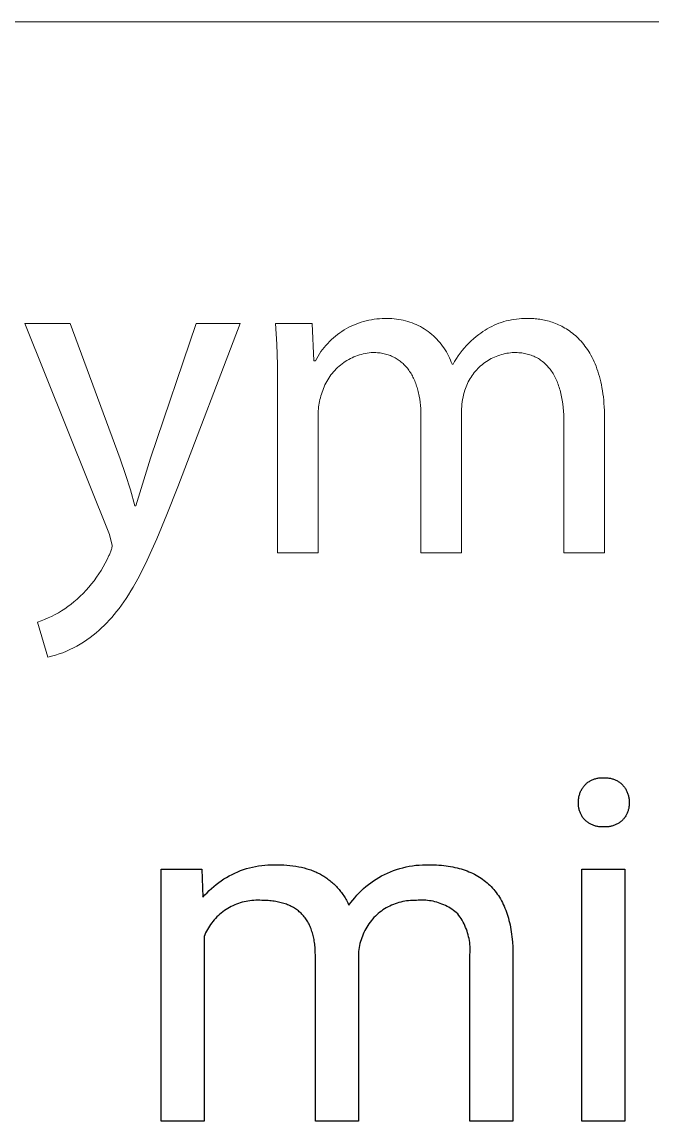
# Model space of a CAD drawing. Header units: millimetres. Extents: x -1283 to 2747, y -259 to 2557.
# Drawn here: x 2448.2 to 2501.9, y 98.1 to 191.8 of the extents above; entities that cross this region are included whole.
import ezdxf

# ---------------------------------------------------------------- set-up
doc = ezdxf.new("R2010")
doc.units = ezdxf.units.MM
doc.header["$MEASUREMENT"] = 0
doc.layers.add('Domyślny', color=7, linetype='Continuous', true_color=0x000000)

msp = doc.modelspace()

# ---------------------------------------------------------------- linework, layer by layer
at = {"layer": 'Domyślny', "color": 18, "lineweight": 15, "true_color": 0x000000}
for p, q in [((2743.172, 191.833), (1223.936, 191.833)), ((2455.692, 148.109), (2448.471, 166.106)), ((2448.471, 166.106), (2452.336, 166.106)), ((2452.336, 166.106), (2456.618, 154.564)), ((2459.208, 154.645), (2463.086, 166.106)), ((2466.831, 166.106), (2461.516, 152.189)), ((2463.086, 166.106), (2466.831, 166.106)), ((2469.954, 164.352), (2469.856, 166.113)), ((2469.856, 166.113), (2472.969, 166.113)), ((2472.969, 166.113), (2473.117, 162.946)), ((2476.302, 165.892), (2476.509, 165.986)), ((2476.509, 165.986), (2476.718, 166.074)), ((2476.718, 166.074), (2476.931, 166.154)), ((2476.931, 166.154), (2477.146, 166.227)), ((2477.146, 166.227), (2477.363, 166.292)), ((2477.363, 166.292), (2477.583, 166.35)), ((2477.583, 166.35), (2477.804, 166.401)), ((2477.804, 166.401), (2478.027, 166.444)), ((2478.027, 166.444), (2478.252, 166.48)), ((2478.252, 166.48), (2478.477, 166.508)), ((2478.477, 166.508), (2478.703, 166.528)), ((2478.703, 166.528), (2478.93, 166.54)), ((2478.93, 166.54), (2479.157, 166.545)), ((2479.157, 166.545), (2479.384, 166.542)), ((2479.384, 166.542), (2479.579, 166.542)), ((2479.579, 166.542), (2479.775, 166.534)), ((2479.775, 166.534), (2479.969, 166.52)), ((2479.969, 166.52), (2480.164, 166.499)), ((2480.164, 166.499), (2480.357, 166.472)), ((2480.357, 166.472), (2480.549, 166.438)), ((2480.549, 166.438), (2480.74, 166.398)), ((2480.74, 166.398), (2480.93, 166.351)), ((2480.93, 166.351), (2481.118, 166.298)), ((2481.118, 166.298), (2481.304, 166.238)), ((2481.304, 166.238), (2481.488, 166.172)), ((2481.488, 166.172), (2481.669, 166.1)), ((2481.669, 166.1), (2481.848, 166.022)), ((2481.848, 166.022), (2482.024, 165.938)), ((2482.024, 165.938), (2482.197, 165.848)), ((2488.288, 165.873), (2488.487, 165.967)), ((2488.487, 165.967), (2488.689, 166.055)), ((2488.689, 166.055), (2488.894, 166.135)), ((2488.894, 166.135), (2489.102, 166.209)), ((2489.102, 166.209), (2489.312, 166.275)), ((2489.312, 166.275), (2489.524, 166.335)), ((2489.524, 166.335), (2489.739, 166.387)), ((2489.739, 166.387), (2489.954, 166.432)), ((2489.954, 166.432), (2490.171, 166.47)), ((2490.171, 166.47), (2490.39, 166.5)), ((2490.39, 166.5), (2490.609, 166.524)), ((2490.609, 166.524), (2490.829, 166.539)), ((2490.829, 166.539), (2491.049, 166.548)), ((2491.049, 166.548), (2491.269, 166.549)), ((2491.269, 166.549), (2491.49, 166.542)), ((2491.49, 166.542), (2491.611, 166.541)), ((2491.611, 166.541), (2491.735, 166.537)), ((2491.735, 166.537), (2491.86, 166.531)), ((2491.86, 166.531), (2491.986, 166.522)), ((2491.986, 166.522), (2492.114, 166.51)), ((2492.114, 166.51), (2492.243, 166.495)), ((2492.243, 166.495), (2492.373, 166.478)), ((2492.373, 166.478), (2492.504, 166.457)), ((2492.504, 166.457), (2492.637, 166.433)), ((2492.637, 166.433), (2492.769, 166.406)), ((2492.769, 166.406), (2492.903, 166.376)), ((2492.903, 166.376), (2493.037, 166.343)), ((2493.037, 166.343), (2493.172, 166.306)), ((2493.172, 166.306), (2493.307, 166.266)), ((2493.307, 166.266), (2493.442, 166.222)), ((2493.442, 166.222), (2493.577, 166.174)), ((2493.577, 166.174), (2493.712, 166.123)), ((2493.712, 166.123), (2493.847, 166.068)), ((2493.847, 166.068), (2493.982, 166.009)), ((2493.982, 166.009), (2494.116, 165.946)), ((2494.116, 165.946), (2494.25, 165.879)), ((2474.788, 164.897), (2474.962, 165.043)), ((2474.962, 165.043), (2475.14, 165.184)), ((2475.14, 165.184), (2475.323, 165.318)), ((2475.323, 165.318), (2475.511, 165.446)), ((2475.511, 165.446), (2475.703, 165.567)), ((2475.703, 165.567), (2475.899, 165.682)), ((2475.899, 165.682), (2476.099, 165.791)), ((2476.099, 165.791), (2476.302, 165.892)), ((2482.197, 165.848), (2482.367, 165.752)), ((2482.367, 165.752), (2482.534, 165.65)), ((2482.534, 165.65), (2482.697, 165.543)), ((2482.697, 165.543), (2482.857, 165.43)), ((2482.857, 165.43), (2483.012, 165.312)), ((2483.012, 165.312), (2483.163, 165.188)), ((2483.163, 165.188), (2483.31, 165.06)), ((2483.31, 165.06), (2483.453, 164.926)), ((2486.734, 164.816), (2486.948, 164.999)), ((2486.948, 164.999), (2487.168, 165.173)), ((2487.168, 165.173), (2487.345, 165.305)), ((2487.345, 165.305), (2487.525, 165.432)), ((2487.525, 165.432), (2487.71, 165.551)), ((2487.71, 165.551), (2487.899, 165.665)), ((2487.899, 165.665), (2488.092, 165.772)), ((2488.092, 165.772), (2488.288, 165.873)), ((2494.25, 165.879), (2494.383, 165.808)), ((2494.383, 165.808), (2494.516, 165.733)), ((2494.516, 165.733), (2494.647, 165.653)), ((2494.647, 165.653), (2494.778, 165.57)), ((2494.778, 165.57), (2494.908, 165.481)), ((2494.908, 165.481), (2495.036, 165.389)), ((2495.036, 165.389), (2495.163, 165.291)), ((2495.163, 165.291), (2495.289, 165.189)), ((2495.289, 165.189), (2495.413, 165.083)), ((2495.413, 165.083), (2495.536, 164.971)), ((2470.007, 162.589), (2469.954, 164.352)), ((2473.859, 163.903), (2473.999, 164.082)), ((2473.999, 164.082), (2474.146, 164.255)), ((2474.146, 164.255), (2474.298, 164.424)), ((2474.298, 164.424), (2474.456, 164.587)), ((2474.456, 164.587), (2474.619, 164.745)), ((2474.619, 164.745), (2474.788, 164.897)), ((2483.453, 164.926), (2483.591, 164.788)), ((2483.591, 164.788), (2483.724, 164.645)), ((2483.724, 164.645), (2483.853, 164.498)), ((2483.853, 164.498), (2483.976, 164.347)), ((2483.976, 164.347), (2484.094, 164.191)), ((2484.094, 164.191), (2484.206, 164.031)), ((2485.944, 164.018), (2486.131, 164.227)), ((2486.131, 164.227), (2486.325, 164.43)), ((2486.325, 164.43), (2486.526, 164.627)), ((2486.526, 164.627), (2486.734, 164.816)), ((2495.536, 164.971), (2495.657, 164.855)), ((2495.657, 164.855), (2495.776, 164.733)), ((2495.776, 164.733), (2495.892, 164.607)), ((2495.892, 164.607), (2496.007, 164.475)), ((2496.007, 164.475), (2496.12, 164.338)), ((2496.12, 164.338), (2496.23, 164.196)), ((2496.23, 164.196), (2496.338, 164.049)), ((2496.338, 164.049), (2496.443, 163.896)), ((2473.251, 162.946), (2473.359, 163.145)), ((2473.359, 163.145), (2473.474, 163.341)), ((2473.474, 163.341), (2473.596, 163.533)), ((2473.596, 163.533), (2473.724, 163.72)), ((2473.724, 163.72), (2473.859, 163.903)), ((2476.235, 163.122), (2476.087, 163.043)), ((2476.386, 163.196), (2476.235, 163.122)), ((2476.539, 163.264), (2476.386, 163.196)), ((2476.694, 163.327), (2476.539, 163.264)), ((2476.851, 163.385), (2476.694, 163.327)), ((2477.011, 163.437), (2476.851, 163.385)), ((2477.172, 163.484), (2477.011, 163.437)), ((2477.334, 163.525), (2477.172, 163.484)), ((2477.498, 163.56), (2477.334, 163.525)), ((2477.663, 163.589), (2477.498, 163.56)), ((2477.829, 163.613), (2477.663, 163.589)), ((2477.996, 163.631), (2477.829, 163.613)), ((2478.163, 163.643), (2477.996, 163.631)), ((2478.289, 163.642), (2478.163, 163.643)), ((2478.413, 163.637), (2478.289, 163.642)), ((2478.535, 163.629), (2478.413, 163.637)), ((2478.656, 163.617), (2478.535, 163.629)), ((2478.774, 163.603), (2478.656, 163.617)), ((2478.89, 163.585), (2478.774, 163.603)), ((2479.004, 163.564), (2478.89, 163.585)), ((2479.117, 163.54), (2479.004, 163.564)), ((2479.227, 163.513), (2479.117, 163.54)), ((2479.335, 163.483), (2479.227, 163.513)), ((2479.442, 163.45), (2479.335, 163.483)), ((2479.546, 163.414), (2479.442, 163.45)), ((2479.649, 163.375), (2479.546, 163.414)), ((2479.749, 163.333), (2479.649, 163.375)), ((2479.848, 163.288), (2479.749, 163.333)), ((2479.944, 163.241), (2479.848, 163.288)), ((2480.039, 163.191), (2479.944, 163.241)), ((2480.131, 163.137), (2480.039, 163.191)), ((2480.222, 163.082), (2480.131, 163.137)), ((2484.206, 164.031), (2484.313, 163.868)), ((2484.313, 163.868), (2484.415, 163.701)), ((2484.415, 163.701), (2484.511, 163.531)), ((2484.511, 163.531), (2484.601, 163.358)), ((2484.601, 163.358), (2484.685, 163.181)), ((2484.685, 163.181), (2484.763, 163.002)), ((2485.121, 162.88), (2485.27, 163.119)), ((2485.27, 163.119), (2485.427, 163.352)), ((2485.427, 163.352), (2485.592, 163.58)), ((2485.592, 163.58), (2485.764, 163.802)), ((2485.764, 163.802), (2485.944, 164.018)), ((2488.237, 163.119), (2488.1, 163.043)), ((2488.377, 163.189), (2488.237, 163.119)), ((2488.519, 163.255), (2488.377, 163.189)), ((2488.664, 163.316), (2488.519, 163.255)), ((2488.81, 163.372), (2488.664, 163.316)), ((2488.958, 163.423), (2488.81, 163.372)), ((2489.108, 163.468), (2488.958, 163.423)), ((2489.259, 163.509), (2489.108, 163.468)), ((2489.412, 163.545), (2489.259, 163.509)), ((2489.565, 163.575), (2489.412, 163.545)), ((2489.72, 163.6), (2489.565, 163.575)), ((2489.875, 163.62), (2489.72, 163.6)), ((2490.031, 163.634), (2489.875, 163.62)), ((2490.188, 163.643), (2490.031, 163.634)), ((2490.321, 163.642), (2490.188, 163.643)), ((2490.453, 163.637), (2490.321, 163.642)), ((2490.582, 163.629), (2490.453, 163.637)), ((2490.709, 163.617), (2490.582, 163.629)), ((2490.833, 163.602), (2490.709, 163.617)), ((2490.956, 163.584), (2490.833, 163.602)), ((2491.076, 163.563), (2490.956, 163.584)), ((2491.195, 163.539), (2491.076, 163.563)), ((2491.311, 163.511), (2491.195, 163.539)), ((2491.424, 163.48), (2491.311, 163.511)), ((2491.536, 163.446), (2491.424, 163.48)), ((2491.646, 163.409), (2491.536, 163.446)), ((2491.753, 163.369), (2491.646, 163.409)), ((2491.858, 163.326), (2491.753, 163.369)), ((2491.961, 163.28), (2491.858, 163.326)), ((2492.062, 163.231), (2491.961, 163.28)), ((2492.161, 163.178), (2492.062, 163.231)), ((2492.257, 163.123), (2492.161, 163.178)), ((2492.352, 163.064), (2492.257, 163.123)), ((2496.443, 163.896), (2496.545, 163.738)), ((2496.545, 163.738), (2496.645, 163.574)), ((2496.645, 163.574), (2496.741, 163.404)), ((2496.741, 163.404), (2496.835, 163.228)), ((2496.835, 163.228), (2496.925, 163.047)), ((2470.017, 160.825), (2470.007, 162.589)), ((2473.117, 162.946), (2473.251, 162.946)), ((2475.02, 162.238), (2474.904, 162.118)), ((2475.141, 162.355), (2475.02, 162.238)), ((2475.265, 162.467), (2475.141, 162.355)), ((2475.394, 162.575), (2475.265, 162.467)), ((2475.526, 162.678), (2475.394, 162.575)), ((2475.661, 162.777), (2475.526, 162.678)), ((2475.8, 162.871), (2475.661, 162.777)), ((2475.942, 162.959), (2475.8, 162.871)), ((2476.087, 163.043), (2475.942, 162.959)), ((2480.31, 163.023), (2480.222, 163.082)), ((2480.397, 162.962), (2480.31, 163.023)), ((2480.482, 162.898), (2480.397, 162.962)), ((2480.564, 162.832), (2480.482, 162.898)), ((2480.645, 162.763), (2480.564, 162.832)), ((2480.724, 162.692), (2480.645, 162.763)), ((2480.801, 162.618), (2480.724, 162.692)), ((2480.875, 162.541), (2480.801, 162.618)), ((2480.948, 162.462), (2480.875, 162.541)), ((2481.019, 162.381), (2480.948, 162.462)), ((2481.088, 162.298), (2481.019, 162.381)), ((2481.155, 162.212), (2481.088, 162.298)), ((2481.219, 162.124), (2481.155, 162.212)), ((2484.763, 163.002), (2484.834, 162.821)), ((2484.834, 162.821), (2484.9, 162.637)), ((2484.9, 162.637), (2484.981, 162.637)), ((2484.981, 162.637), (2485.121, 162.88)), ((2487, 162.17), (2486.896, 162.053)), ((2487.108, 162.283), (2487, 162.17)), ((2487.221, 162.393), (2487.108, 162.283)), ((2487.336, 162.498), (2487.221, 162.393)), ((2487.456, 162.6), (2487.336, 162.498)), ((2487.578, 162.697), (2487.456, 162.6)), ((2487.704, 162.79), (2487.578, 162.697)), ((2487.833, 162.879), (2487.704, 162.79)), ((2487.965, 162.963), (2487.833, 162.879)), ((2488.1, 163.043), (2487.965, 162.963)), ((2492.444, 163.003), (2492.352, 163.064)), ((2492.534, 162.939), (2492.444, 163.003)), ((2492.622, 162.872), (2492.534, 162.939)), ((2492.708, 162.801), (2492.622, 162.872)), ((2492.792, 162.728), (2492.708, 162.801)), ((2492.873, 162.652), (2492.792, 162.728)), ((2492.953, 162.574), (2492.873, 162.652)), ((2493.03, 162.492), (2492.953, 162.574)), ((2493.105, 162.407), (2493.03, 162.492)), ((2493.179, 162.32), (2493.105, 162.407)), ((2493.25, 162.23), (2493.179, 162.32)), ((2493.318, 162.137), (2493.25, 162.23)), ((2496.925, 163.047), (2497.013, 162.86)), ((2497.013, 162.86), (2497.096, 162.667)), ((2497.096, 162.667), (2497.177, 162.467)), ((2497.177, 162.467), (2497.253, 162.262)), ((2497.253, 162.262), (2497.326, 162.05)), ((2474.299, 161.317), (2474.215, 161.171)), ((2474.388, 161.459), (2474.299, 161.317)), ((2474.482, 161.597), (2474.388, 161.459)), ((2474.58, 161.733), (2474.482, 161.597)), ((2474.684, 161.865), (2474.58, 161.733)), ((2474.791, 161.993), (2474.684, 161.865)), ((2474.904, 162.118), (2474.791, 161.993)), ((2481.282, 162.033), (2481.219, 162.124)), ((2481.343, 161.94), (2481.282, 162.033)), ((2481.402, 161.846), (2481.343, 161.94)), ((2481.459, 161.749), (2481.402, 161.846)), ((2481.514, 161.649), (2481.459, 161.749)), ((2481.567, 161.548), (2481.514, 161.649)), ((2481.618, 161.445), (2481.567, 161.548)), ((2481.667, 161.339), (2481.618, 161.445)), ((2481.714, 161.232), (2481.667, 161.339)), ((2481.759, 161.123), (2481.714, 161.232)), ((2486.358, 161.284), (2486.284, 161.146)), ((2486.436, 161.42), (2486.358, 161.284)), ((2486.52, 161.553), (2486.436, 161.42)), ((2486.607, 161.683), (2486.52, 161.553)), ((2486.699, 161.809), (2486.607, 161.683)), ((2486.795, 161.933), (2486.699, 161.809)), ((2486.896, 162.053), (2486.795, 161.933)), ((2493.385, 162.041), (2493.318, 162.137)), ((2493.45, 161.943), (2493.385, 162.041)), ((2493.513, 161.842), (2493.45, 161.943)), ((2493.573, 161.738), (2493.513, 161.842)), ((2493.631, 161.631), (2493.573, 161.738)), ((2493.688, 161.522), (2493.631, 161.631)), ((2493.742, 161.41), (2493.688, 161.522)), ((2493.794, 161.296), (2493.742, 161.41)), ((2493.844, 161.179), (2493.794, 161.296)), ((2497.326, 162.05), (2497.395, 161.832)), ((2497.395, 161.832), (2497.46, 161.608)), ((2497.46, 161.608), (2497.521, 161.377)), ((2497.521, 161.377), (2497.578, 161.14)), ((2470.017, 146.572), (2470.017, 160.825)), ((2473.873, 160.407), (2473.821, 160.248)), ((2473.931, 160.565), (2473.873, 160.407)), ((2473.994, 160.72), (2473.931, 160.565)), ((2474.062, 160.873), (2473.994, 160.72)), ((2474.136, 161.024), (2474.062, 160.873)), ((2474.215, 161.171), (2474.136, 161.024)), ((2481.802, 161.012), (2481.759, 161.123)), ((2481.843, 160.898), (2481.802, 161.012)), ((2481.882, 160.783), (2481.843, 160.898)), ((2481.919, 160.667), (2481.882, 160.783)), ((2481.954, 160.548), (2481.919, 160.667)), ((2481.987, 160.428), (2481.954, 160.548)), ((2482.018, 160.305), (2481.987, 160.428)), ((2482.047, 160.182), (2482.018, 160.305)), ((2485.987, 160.423), (2485.931, 160.231)), ((2486.037, 160.571), (2485.987, 160.423)), ((2486.091, 160.718), (2486.037, 160.571)), ((2486.151, 160.863), (2486.091, 160.718)), ((2486.215, 161.006), (2486.151, 160.863)), ((2486.284, 161.146), (2486.215, 161.006)), ((2493.892, 161.059), (2493.844, 161.179)), ((2493.938, 160.937), (2493.892, 161.059)), ((2493.982, 160.812), (2493.938, 160.937)), ((2494.024, 160.685), (2493.982, 160.812)), ((2494.063, 160.555), (2494.024, 160.685)), ((2494.101, 160.422), (2494.063, 160.555)), ((2494.136, 160.287), (2494.101, 160.422)), ((2494.17, 160.15), (2494.136, 160.287)), ((2497.578, 161.14), (2497.63, 160.896)), ((2497.63, 160.896), (2497.678, 160.645)), ((2497.678, 160.645), (2497.722, 160.388)), ((2497.722, 160.388), (2497.761, 160.123)), ((2473.6, 159.47), (2473.569, 159.313)), ((2473.636, 159.627), (2473.6, 159.47)), ((2473.677, 159.782), (2473.636, 159.627)), ((2473.723, 159.935), (2473.677, 159.782)), ((2473.774, 160.087), (2473.723, 159.935)), ((2473.821, 160.248), (2473.774, 160.087)), ((2482.074, 160.056), (2482.047, 160.182)), ((2482.099, 159.929), (2482.074, 160.056)), ((2482.143, 159.67), (2482.099, 159.929)), ((2482.179, 159.405), (2482.143, 159.67)), ((2482.207, 159.134), (2482.179, 159.405)), ((2485.769, 159.448), (2485.743, 159.25)), ((2485.8, 159.645), (2485.769, 159.448)), ((2485.838, 159.842), (2485.8, 159.645)), ((2485.881, 160.037), (2485.838, 159.842)), ((2485.931, 160.231), (2485.881, 160.037)), ((2494.201, 160.01), (2494.17, 160.15)), ((2494.231, 159.868), (2494.201, 160.01)), ((2494.283, 159.576), (2494.231, 159.868)), ((2494.328, 159.275), (2494.283, 159.576)), ((2497.761, 160.123), (2497.795, 159.852)), ((2497.795, 159.852), (2497.824, 159.574)), ((2497.824, 159.574), (2497.848, 159.288)), ((2473.497, 158.676), (2473.492, 158.516)), ((2473.492, 158.516), (2473.493, 158.356)), ((2473.507, 158.836), (2473.497, 158.676)), ((2473.522, 158.996), (2473.507, 158.836)), ((2473.543, 159.155), (2473.522, 158.996)), ((2473.569, 159.313), (2473.543, 159.155)), ((2482.227, 158.857), (2482.207, 159.134)), ((2482.239, 158.576), (2482.227, 158.857)), ((2482.243, 158.289), (2482.239, 158.576)), ((2485.712, 158.851), (2485.705, 158.651)), ((2485.705, 158.651), (2485.705, 146.572)), ((2485.724, 159.05), (2485.712, 158.851)), ((2485.743, 159.25), (2485.724, 159.05)), ((2494.364, 158.964), (2494.328, 159.275)), ((2494.392, 158.645), (2494.364, 158.964)), ((2494.413, 158.316), (2494.392, 158.645)), ((2497.848, 159.288), (2497.867, 158.996)), ((2497.867, 158.996), (2497.88, 158.696)), ((2497.88, 158.696), (2497.888, 158.389)), ((2473.493, 158.356), (2473.493, 146.572)), ((2482.243, 146.572), (2482.243, 158.289)), ((2494.425, 157.978), (2494.413, 158.316)), ((2494.429, 157.631), (2494.425, 157.978)), ((2494.429, 146.572), (2494.429, 157.631)), ((2497.888, 158.389), (2497.891, 158.074)), ((2497.891, 158.074), (2497.891, 146.572)), ((2456.618, 154.564), (2457.067, 153.246)), ((2457.946, 150.579), (2459.208, 154.645)), ((2457.067, 153.246), (2457.483, 151.917)), ((2457.483, 151.917), (2457.866, 150.579)), ((2461.516, 152.189), (2460.595, 149.827)), ((2457.866, 150.579), (2457.946, 150.579)), ((2460.595, 149.827), (2459.732, 147.748)), ((2455.933, 147.183), (2455.692, 148.109)), ((2455.921, 147.101), (2455.933, 147.183)), ((2459.732, 147.748), (2459.316, 146.808)), ((2455.501, 146.001), (2455.651, 146.324)), ((2455.651, 146.324), (2455.69, 146.397)), ((2455.69, 146.397), (2455.727, 146.471)), ((2455.727, 146.471), (2455.76, 146.547)), ((2455.76, 146.547), (2455.792, 146.623)), ((2455.792, 146.623), (2455.82, 146.701)), ((2455.82, 146.701), (2455.846, 146.78)), ((2455.846, 146.78), (2455.869, 146.859)), ((2455.869, 146.859), (2455.889, 146.939)), ((2455.889, 146.939), (2455.907, 147.02)), ((2455.907, 147.02), (2455.921, 147.101)), ((2459.316, 146.808), (2458.909, 145.93)), ((2473.493, 146.572), (2470.017, 146.572)), ((2485.705, 146.572), (2482.243, 146.572)), ((2497.891, 146.572), (2494.429, 146.572)), ((2454.988, 145.064), (2455.169, 145.371)), ((2455.169, 145.371), (2455.34, 145.683)), ((2455.34, 145.683), (2455.501, 146.001)), ((2458.909, 145.93), (2458.508, 145.111)), ((2454.387, 144.181), (2454.597, 144.469)), ((2454.597, 144.469), (2454.797, 144.764)), ((2454.797, 144.764), (2454.988, 145.064)), ((2458.508, 145.111), (2458.111, 144.35)), ((2453.702, 143.361), (2453.939, 143.627)), ((2453.939, 143.627), (2454.167, 143.901)), ((2454.167, 143.901), (2454.387, 144.181)), ((2457.715, 143.642), (2457.517, 143.308)), ((2458.111, 144.35), (2457.715, 143.642)), ((2452.672, 142.379), (2452.941, 142.612)), ((2452.941, 142.612), (2453.203, 142.853)), ((2453.203, 142.853), (2453.457, 143.103)), ((2453.457, 143.103), (2453.702, 143.361)), ((2457.119, 142.676), (2456.919, 142.377)), ((2457.318, 142.986), (2457.119, 142.676)), ((2457.517, 143.308), (2457.318, 142.986)), ((2451.339, 141.445), (2451.619, 141.613)), ((2451.619, 141.613), (2451.892, 141.79)), ((2451.892, 141.79), (2452.158, 141.977)), ((2452.158, 141.977), (2452.419, 142.174)), ((2452.419, 142.174), (2452.672, 142.379)), ((2456.31, 141.55), (2456.104, 141.295)), ((2456.515, 141.815), (2456.31, 141.55)), ((2456.718, 142.09), (2456.515, 141.815)), ((2456.919, 142.377), (2456.718, 142.09)), ((2449.558, 140.647), (2449.866, 140.754)), ((2450.444, 137.655), (2449.558, 140.647)), ((2449.866, 140.754), (2450.17, 140.872)), ((2450.17, 140.872), (2450.47, 141)), ((2450.47, 141), (2450.765, 141.138)), ((2450.765, 141.138), (2451.055, 141.286)), ((2451.055, 141.286), (2451.339, 141.445)), ((2455.683, 140.815), (2455.469, 140.589)), ((2455.895, 141.05), (2455.683, 140.815)), ((2456.104, 141.295), (2455.895, 141.05)), ((2454.558, 139.741), (2454.302, 139.528)), ((2454.806, 139.963), (2454.558, 139.741)), ((2455.03, 140.163), (2454.806, 139.963)), ((2455.251, 140.372), (2455.03, 140.163)), ((2455.469, 140.589), (2455.251, 140.372)), ((2453.21, 138.769), (2452.922, 138.604)), ((2453.493, 138.945), (2453.21, 138.769)), ((2453.769, 139.13), (2453.493, 138.945)), ((2454.039, 139.325), (2453.769, 139.13)), ((2454.302, 139.528), (2454.039, 139.325)), ((2451.087, 137.827), (2450.767, 137.735)), ((2451.403, 137.93), (2451.087, 137.827)), ((2451.716, 138.043), (2451.403, 137.93)), ((2452.024, 138.168), (2451.716, 138.043)), ((2452.328, 138.303), (2452.024, 138.168)), ((2452.628, 138.448), (2452.328, 138.303)), ((2452.922, 138.604), (2452.628, 138.448)), ((2450.767, 137.735), (2450.444, 137.655))]:
    msp.add_line(p, q, dxfattribs=at)
at = {"layer": 'Domyślny'}
for p, q in [((2496.034, 126.52), (2496.076, 126.581)), ((2496.076, 126.581), (2496.12, 126.641)), ((2496.12, 126.641), (2496.167, 126.699)), ((2496.167, 126.699), (2496.215, 126.755)), ((2496.215, 126.755), (2496.265, 126.806)), ((2496.265, 126.806), (2496.318, 126.854)), ((2496.318, 126.854), (2496.371, 126.9)), ((2496.371, 126.9), (2496.427, 126.945)), ((2496.427, 126.945), (2496.484, 126.987)), ((2496.484, 126.987), (2496.542, 127.028)), ((2496.542, 127.028), (2496.602, 127.067)), ((2496.602, 127.067), (2496.663, 127.103)), ((2496.663, 127.103), (2496.726, 127.137)), ((2496.726, 127.137), (2496.789, 127.169)), ((2496.789, 127.169), (2496.854, 127.199)), ((2496.854, 127.199), (2496.919, 127.227)), ((2496.919, 127.227), (2496.986, 127.252)), ((2496.986, 127.252), (2497.053, 127.275)), ((2497.053, 127.275), (2497.121, 127.295)), ((2497.121, 127.295), (2497.19, 127.314)), ((2497.19, 127.314), (2497.26, 127.329)), ((2497.26, 127.329), (2497.33, 127.343)), ((2497.33, 127.343), (2497.4, 127.354)), ((2497.4, 127.354), (2497.471, 127.362)), ((2497.471, 127.362), (2497.541, 127.368)), ((2497.541, 127.368), (2497.612, 127.372)), ((2497.612, 127.372), (2497.684, 127.373)), ((2497.684, 127.373), (2497.755, 127.371)), ((2497.755, 127.371), (2497.826, 127.367)), ((2497.826, 127.367), (2497.897, 127.371)), ((2497.897, 127.371), (2497.969, 127.372)), ((2497.969, 127.372), (2498.04, 127.371)), ((2498.04, 127.371), (2498.111, 127.368)), ((2498.111, 127.368), (2498.183, 127.362)), ((2498.183, 127.362), (2498.254, 127.353)), ((2498.254, 127.353), (2498.324, 127.342)), ((2498.324, 127.342), (2498.394, 127.329)), ((2498.394, 127.329), (2498.464, 127.313)), ((2498.464, 127.313), (2498.533, 127.295)), ((2498.533, 127.295), (2498.602, 127.274)), ((2498.602, 127.274), (2498.669, 127.251)), ((2498.669, 127.251), (2498.736, 127.226)), ((2498.736, 127.226), (2498.802, 127.198)), ((2498.802, 127.198), (2498.867, 127.169)), ((2498.867, 127.169), (2498.931, 127.137)), ((2498.931, 127.137), (2498.994, 127.102)), ((2498.994, 127.102), (2499.055, 127.066)), ((2499.055, 127.066), (2499.115, 127.028)), ((2499.115, 127.028), (2499.174, 126.987)), ((2499.174, 126.987), (2499.232, 126.945)), ((2499.232, 126.945), (2499.288, 126.9)), ((2499.288, 126.9), (2499.342, 126.854)), ((2499.342, 126.854), (2499.395, 126.805)), ((2499.395, 126.805), (2499.446, 126.755)), ((2499.446, 126.755), (2499.495, 126.699)), ((2499.495, 126.699), (2499.541, 126.641)), ((2499.541, 126.641), (2499.586, 126.582)), ((2499.586, 126.582), (2499.629, 126.521)), ((2495.683, 125.552), (2495.693, 125.626)), ((2495.693, 125.626), (2495.705, 125.699)), ((2495.705, 125.699), (2495.719, 125.772)), ((2495.719, 125.772), (2495.736, 125.844)), ((2495.736, 125.844), (2495.755, 125.916)), ((2495.755, 125.916), (2495.777, 125.987)), ((2495.777, 125.987), (2495.801, 126.057)), ((2495.801, 126.057), (2495.827, 126.127)), ((2495.827, 126.127), (2495.856, 126.195)), ((2495.856, 126.195), (2495.887, 126.262)), ((2495.887, 126.262), (2495.921, 126.329)), ((2495.921, 126.329), (2495.956, 126.394)), ((2495.956, 126.394), (2495.994, 126.458)), ((2495.994, 126.458), (2496.034, 126.52)), ((2499.629, 126.521), (2499.67, 126.459)), ((2499.67, 126.459), (2499.708, 126.395)), ((2499.708, 126.395), (2499.744, 126.33)), ((2499.744, 126.33), (2499.778, 126.264)), ((2499.778, 126.264), (2499.81, 126.196)), ((2499.81, 126.196), (2499.839, 126.128)), ((2499.839, 126.128), (2499.866, 126.059)), ((2499.866, 126.059), (2499.891, 125.988)), ((2499.891, 125.988), (2499.913, 125.917)), ((2499.913, 125.917), (2499.932, 125.846)), ((2499.932, 125.846), (2499.949, 125.773)), ((2499.949, 125.773), (2499.964, 125.7)), ((2499.964, 125.7), (2499.976, 125.627)), ((2499.976, 125.627), (2499.986, 125.553)), ((2495.67, 125.186), (2495.671, 125.256)), ((2495.672, 125.115), (2495.67, 125.186)), ((2495.671, 125.33), (2495.672, 125.404)), ((2495.671, 125.256), (2495.671, 125.33)), ((2495.672, 125.404), (2495.677, 125.478)), ((2495.675, 125.045), (2495.672, 125.115)), ((2495.681, 124.975), (2495.675, 125.045)), ((2495.677, 125.478), (2495.683, 125.552)), ((2495.689, 124.906), (2495.681, 124.975)), ((2495.7, 124.836), (2495.689, 124.906)), ((2495.713, 124.767), (2495.7, 124.836)), ((2495.728, 124.699), (2495.713, 124.767)), ((2495.746, 124.631), (2495.728, 124.699)), ((2499.94, 124.697), (2499.922, 124.629)), ((2499.955, 124.766), (2499.94, 124.697)), ((2499.969, 124.835), (2499.955, 124.766)), ((2499.979, 124.905), (2499.969, 124.835)), ((2499.988, 124.975), (2499.979, 124.905)), ((2499.986, 125.553), (2499.993, 125.479)), ((2499.994, 125.045), (2499.988, 124.975)), ((2499.993, 125.479), (2499.997, 125.405)), ((2499.998, 125.115), (2499.994, 125.045)), ((2499.997, 125.405), (2499.999, 125.33)), ((2499.999, 125.33), (2499.998, 125.256)), ((2499.998, 125.256), (2499.999, 125.185)), ((2499.999, 125.185), (2499.998, 125.115)), ((2495.765, 124.563), (2495.746, 124.631)), ((2495.787, 124.497), (2495.765, 124.563)), ((2495.812, 124.431), (2495.787, 124.497)), ((2495.838, 124.366), (2495.812, 124.431)), ((2495.867, 124.301), (2495.838, 124.366)), ((2495.897, 124.238), (2495.867, 124.301)), ((2495.93, 124.176), (2495.897, 124.238)), ((2495.965, 124.115), (2495.93, 124.176)), ((2496.002, 124.055), (2495.965, 124.115)), ((2496.041, 123.997), (2496.002, 124.055)), ((2496.081, 123.94), (2496.041, 123.997)), ((2496.124, 123.884), (2496.081, 123.94)), ((2496.169, 123.83), (2496.124, 123.884)), ((2496.215, 123.777), (2496.169, 123.83)), ((2496.266, 123.728), (2496.215, 123.777)), ((2499.446, 123.777), (2499.394, 123.728)), ((2499.493, 123.829), (2499.446, 123.777)), ((2499.538, 123.883), (2499.493, 123.829)), ((2499.581, 123.939), (2499.538, 123.883)), ((2499.622, 123.996), (2499.581, 123.939)), ((2499.662, 124.054), (2499.622, 123.996)), ((2499.699, 124.114), (2499.662, 124.054)), ((2499.735, 124.175), (2499.699, 124.114)), ((2499.768, 124.237), (2499.735, 124.175)), ((2499.799, 124.3), (2499.768, 124.237)), ((2499.828, 124.364), (2499.799, 124.3)), ((2499.855, 124.429), (2499.828, 124.364)), ((2499.88, 124.495), (2499.855, 124.429)), ((2499.902, 124.562), (2499.88, 124.495)), ((2499.922, 124.629), (2499.902, 124.562)), ((2496.319, 123.681), (2496.266, 123.728)), ((2496.374, 123.636), (2496.319, 123.681)), ((2496.43, 123.593), (2496.374, 123.636)), ((2496.487, 123.552), (2496.43, 123.593)), ((2496.546, 123.512), (2496.487, 123.552)), ((2496.606, 123.475), (2496.546, 123.512)), ((2496.667, 123.44), (2496.606, 123.475)), ((2496.73, 123.407), (2496.667, 123.44)), ((2496.793, 123.376), (2496.73, 123.407)), ((2496.858, 123.347), (2496.793, 123.376)), ((2496.923, 123.32), (2496.858, 123.347)), ((2496.99, 123.296), (2496.923, 123.32)), ((2497.057, 123.274), (2496.99, 123.296)), ((2497.125, 123.254), (2497.057, 123.274)), ((2497.194, 123.236), (2497.125, 123.254)), ((2497.263, 123.221), (2497.194, 123.236)), ((2497.332, 123.209), (2497.263, 123.221)), ((2497.402, 123.198), (2497.332, 123.209)), ((2497.473, 123.19), (2497.402, 123.198)), ((2497.543, 123.184), (2497.473, 123.19)), ((2497.614, 123.181), (2497.543, 123.184)), ((2497.684, 123.18), (2497.614, 123.181)), ((2497.755, 123.182), (2497.684, 123.18)), ((2497.826, 123.186), (2497.755, 123.182)), ((2497.897, 123.182), (2497.826, 123.186)), ((2497.968, 123.181), (2497.897, 123.182)), ((2498.039, 123.182), (2497.968, 123.181)), ((2498.11, 123.185), (2498.039, 123.182)), ((2498.181, 123.191), (2498.11, 123.185)), ((2498.251, 123.199), (2498.181, 123.191)), ((2498.322, 123.209), (2498.251, 123.199)), ((2498.391, 123.222), (2498.322, 123.209)), ((2498.461, 123.237), (2498.391, 123.222)), ((2498.53, 123.255), (2498.461, 123.237)), ((2498.598, 123.274), (2498.53, 123.255)), ((2498.665, 123.297), (2498.598, 123.274)), ((2498.732, 123.321), (2498.665, 123.297)), ((2498.798, 123.348), (2498.732, 123.321)), ((2498.863, 123.376), (2498.798, 123.348)), ((2498.927, 123.407), (2498.863, 123.376)), ((2498.99, 123.44), (2498.927, 123.407)), ((2499.052, 123.476), (2498.99, 123.44)), ((2499.112, 123.513), (2499.052, 123.476)), ((2499.171, 123.552), (2499.112, 123.513)), ((2499.229, 123.593), (2499.171, 123.552)), ((2499.286, 123.636), (2499.229, 123.593)), ((2499.341, 123.681), (2499.286, 123.636)), ((2499.394, 123.728), (2499.341, 123.681)), ((2460.098, 98.098), (2460.098, 119.575)), ((2460.098, 119.575), (2463.558, 119.575)), ((2463.558, 119.575), (2463.655, 117.178)), ((2465.911, 119.009), (2466.147, 119.132)), ((2466.147, 119.132), (2466.386, 119.246)), ((2466.386, 119.246), (2466.63, 119.353)), ((2466.63, 119.353), (2466.876, 119.451)), ((2466.876, 119.451), (2467.126, 119.541)), ((2467.126, 119.541), (2467.379, 119.622)), ((2467.379, 119.622), (2467.635, 119.695)), ((2467.635, 119.695), (2467.892, 119.759)), ((2467.892, 119.759), (2468.152, 119.815)), ((2468.152, 119.815), (2468.413, 119.861)), ((2468.413, 119.861), (2468.676, 119.899)), ((2468.676, 119.899), (2468.94, 119.928)), ((2468.94, 119.928), (2469.205, 119.948)), ((2469.205, 119.948), (2469.471, 119.959)), ((2469.471, 119.959), (2469.736, 119.962)), ((2469.736, 119.962), (2470.002, 119.955)), ((2470.002, 119.955), (2470.279, 119.952)), ((2470.279, 119.952), (2470.551, 119.941)), ((2470.551, 119.941), (2470.818, 119.925)), ((2470.818, 119.925), (2471.079, 119.901)), ((2471.079, 119.901), (2471.334, 119.871)), ((2471.334, 119.871), (2471.584, 119.834)), ((2471.584, 119.834), (2471.828, 119.79)), ((2471.828, 119.79), (2472.066, 119.739)), ((2472.066, 119.739), (2472.299, 119.682)), ((2472.299, 119.682), (2472.526, 119.618)), ((2472.526, 119.618), (2472.748, 119.547)), ((2472.748, 119.547), (2472.857, 119.509)), ((2472.857, 119.509), (2472.964, 119.47)), ((2472.964, 119.47), (2473.07, 119.428)), ((2473.07, 119.428), (2473.175, 119.385)), ((2473.175, 119.385), (2473.278, 119.341)), ((2473.278, 119.341), (2473.379, 119.294)), ((2473.379, 119.294), (2473.48, 119.246)), ((2473.48, 119.246), (2473.579, 119.197)), ((2473.579, 119.197), (2473.676, 119.145)), ((2473.676, 119.145), (2473.772, 119.092)), ((2473.772, 119.092), (2473.867, 119.038)), ((2478.887, 119.003), (2479.136, 119.13)), ((2479.136, 119.13), (2479.39, 119.248)), ((2479.39, 119.248), (2479.647, 119.358)), ((2479.647, 119.358), (2479.909, 119.459)), ((2479.909, 119.459), (2480.173, 119.55)), ((2480.173, 119.55), (2480.44, 119.633)), ((2480.44, 119.633), (2480.71, 119.706)), ((2480.71, 119.706), (2480.983, 119.771)), ((2480.983, 119.771), (2481.257, 119.825)), ((2481.257, 119.825), (2481.533, 119.871)), ((2481.533, 119.871), (2481.811, 119.907)), ((2481.811, 119.907), (2482.09, 119.933)), ((2482.09, 119.933), (2482.369, 119.95)), ((2482.369, 119.95), (2482.649, 119.957)), ((2482.649, 119.957), (2482.929, 119.955)), ((2482.929, 119.955), (2483.362, 119.948)), ((2483.362, 119.948), (2483.573, 119.939)), ((2483.573, 119.939), (2483.781, 119.926)), ((2483.781, 119.926), (2483.986, 119.909)), ((2483.986, 119.909), (2484.187, 119.889)), ((2484.187, 119.889), (2484.385, 119.866)), ((2484.385, 119.866), (2484.58, 119.838)), ((2484.58, 119.838), (2484.771, 119.807)), ((2484.771, 119.807), (2484.959, 119.772)), ((2484.959, 119.772), (2485.143, 119.734)), ((2485.143, 119.734), (2485.325, 119.692)), ((2485.325, 119.692), (2485.502, 119.646)), ((2485.502, 119.646), (2485.677, 119.597)), ((2485.677, 119.597), (2485.848, 119.544)), ((2485.848, 119.544), (2486.015, 119.488)), ((2486.015, 119.488), (2486.179, 119.427)), ((2486.179, 119.427), (2486.34, 119.363)), ((2486.34, 119.363), (2486.498, 119.296)), ((2486.498, 119.296), (2486.652, 119.225)), ((2486.652, 119.225), (2486.802, 119.15)), ((2486.802, 119.15), (2486.95, 119.071)), ((2486.95, 119.071), (2487.094, 118.989)), ((2495.968, 98.098), (2495.968, 119.575)), ((2495.968, 119.575), (2499.627, 119.575)), ((2499.627, 119.575), (2499.627, 98.098)), ((2464.395, 117.94), (2464.596, 118.114)), ((2464.596, 118.114), (2464.802, 118.281)), ((2464.802, 118.281), (2465.014, 118.442)), ((2465.014, 118.442), (2465.231, 118.595)), ((2465.231, 118.595), (2465.453, 118.741)), ((2465.453, 118.741), (2465.68, 118.879)), ((2465.68, 118.879), (2465.911, 119.009)), ((2473.867, 119.038), (2473.96, 118.981)), ((2473.96, 118.981), (2474.052, 118.923)), ((2474.052, 118.923), (2474.143, 118.863)), ((2474.143, 118.863), (2474.232, 118.802)), ((2474.232, 118.802), (2474.32, 118.738)), ((2474.32, 118.738), (2474.406, 118.674)), ((2474.406, 118.674), (2474.491, 118.607)), ((2474.491, 118.607), (2474.575, 118.539)), ((2474.575, 118.539), (2474.657, 118.469)), ((2474.657, 118.469), (2474.738, 118.397)), ((2474.738, 118.397), (2474.817, 118.324)), ((2474.817, 118.324), (2474.895, 118.249)), ((2474.895, 118.249), (2474.971, 118.172)), ((2474.971, 118.172), (2475.047, 118.094)), ((2477.556, 118.093), (2477.764, 118.263)), ((2477.764, 118.263), (2477.979, 118.426)), ((2477.979, 118.426), (2478.198, 118.581)), ((2478.198, 118.581), (2478.423, 118.73)), ((2478.423, 118.73), (2478.653, 118.87)), ((2478.653, 118.87), (2478.887, 119.003)), ((2487.094, 118.989), (2487.234, 118.903)), ((2487.234, 118.903), (2487.371, 118.814)), ((2487.371, 118.814), (2487.505, 118.721)), ((2487.505, 118.721), (2487.635, 118.624)), ((2487.635, 118.624), (2487.762, 118.524)), ((2487.762, 118.524), (2487.886, 118.42)), ((2487.886, 118.42), (2488.006, 118.312)), ((2488.006, 118.312), (2488.123, 118.201)), ((2488.123, 118.201), (2488.237, 118.086)), ((2463.655, 117.178), (2463.831, 117.378)), ((2463.831, 117.378), (2464.013, 117.571)), ((2464.013, 117.571), (2464.201, 117.759)), ((2464.201, 117.759), (2464.395, 117.94)), ((2475.047, 118.094), (2475.12, 118.014)), ((2475.12, 118.014), (2475.193, 117.932)), ((2475.193, 117.932), (2475.264, 117.849)), ((2475.264, 117.849), (2475.333, 117.764)), ((2475.333, 117.764), (2475.401, 117.677)), ((2475.401, 117.677), (2475.468, 117.588)), ((2475.468, 117.588), (2475.534, 117.498)), ((2475.534, 117.498), (2475.598, 117.407)), ((2475.598, 117.407), (2475.66, 117.313)), ((2475.66, 117.313), (2475.721, 117.218)), ((2475.721, 117.218), (2475.781, 117.121)), ((2476.602, 117.145), (2476.78, 117.347)), ((2476.78, 117.347), (2476.964, 117.543)), ((2476.964, 117.543), (2477.155, 117.733)), ((2477.155, 117.733), (2477.352, 117.916)), ((2477.352, 117.916), (2477.556, 118.093)), ((2488.237, 118.086), (2488.347, 117.967)), ((2488.347, 117.967), (2488.454, 117.845)), ((2488.454, 117.845), (2488.557, 117.719)), ((2488.557, 117.719), (2488.657, 117.589)), ((2488.657, 117.589), (2488.754, 117.456)), ((2488.754, 117.456), (2488.847, 117.319)), ((2488.847, 117.319), (2488.937, 117.178)), ((2488.937, 117.178), (2489.023, 117.034)), ((2465.926, 116.309), (2465.781, 116.225)), ((2466.074, 116.389), (2465.926, 116.309)), ((2466.225, 116.463), (2466.074, 116.389)), ((2466.378, 116.532), (2466.225, 116.463)), ((2466.534, 116.595), (2466.378, 116.532)), ((2466.692, 116.654), (2466.534, 116.595)), ((2466.851, 116.706), (2466.692, 116.654)), ((2467.012, 116.754), (2466.851, 116.706)), ((2467.175, 116.795), (2467.012, 116.754)), ((2467.339, 116.831), (2467.175, 116.795)), ((2467.505, 116.862), (2467.339, 116.831)), ((2467.671, 116.887), (2467.505, 116.862)), ((2467.838, 116.906), (2467.671, 116.887)), ((2468.005, 116.919), (2467.838, 116.906)), ((2468.173, 116.926), (2468.005, 116.919)), ((2468.341, 116.928), (2468.173, 116.926)), ((2468.509, 116.924), (2468.341, 116.928)), ((2468.677, 116.914), (2468.509, 116.924)), ((2468.958, 116.909), (2468.677, 116.914)), ((2469.095, 116.904), (2468.958, 116.909)), ((2469.23, 116.896), (2469.095, 116.904)), ((2469.363, 116.885), (2469.23, 116.896)), ((2469.493, 116.873), (2469.363, 116.885)), ((2469.622, 116.858), (2469.493, 116.873)), ((2469.748, 116.841), (2469.622, 116.858)), ((2469.871, 116.821), (2469.748, 116.841)), ((2469.993, 116.799), (2469.871, 116.821)), ((2470.112, 116.775), (2469.993, 116.799)), ((2470.229, 116.749), (2470.112, 116.775)), ((2470.344, 116.72), (2470.229, 116.749)), ((2470.457, 116.689), (2470.344, 116.72)), ((2470.567, 116.656), (2470.457, 116.689)), ((2470.675, 116.62), (2470.567, 116.656)), ((2470.781, 116.583), (2470.675, 116.62)), ((2470.885, 116.542), (2470.781, 116.583)), ((2470.986, 116.5), (2470.885, 116.542)), ((2471.086, 116.455), (2470.986, 116.5)), ((2471.183, 116.408), (2471.086, 116.455)), ((2471.278, 116.359), (2471.183, 116.408)), ((2471.37, 116.307), (2471.278, 116.359)), ((2471.46, 116.253), (2471.37, 116.307)), ((2471.548, 116.197), (2471.46, 116.253)), ((2475.781, 117.121), (2475.839, 117.022)), ((2475.839, 117.022), (2475.896, 116.922)), ((2475.896, 116.922), (2476.006, 116.717)), ((2476.006, 116.717), (2476.11, 116.504)), ((2476.11, 116.504), (2476.267, 116.723)), ((2476.267, 116.723), (2476.431, 116.937)), ((2476.431, 116.937), (2476.602, 117.145)), ((2479.295, 116.276), (2479.151, 116.19)), ((2479.442, 116.357), (2479.295, 116.276)), ((2479.591, 116.433), (2479.442, 116.357)), ((2479.743, 116.503), (2479.591, 116.433)), ((2479.897, 116.568), (2479.743, 116.503)), ((2480.054, 116.628), (2479.897, 116.568)), ((2480.212, 116.682), (2480.054, 116.628)), ((2480.372, 116.731), (2480.212, 116.682)), ((2480.534, 116.774), (2480.372, 116.731)), ((2480.697, 116.812), (2480.534, 116.774)), ((2480.862, 116.844), (2480.697, 116.812)), ((2481.027, 116.87), (2480.862, 116.844)), ((2481.193, 116.89), (2481.027, 116.87)), ((2481.36, 116.905), (2481.193, 116.89)), ((2481.528, 116.914), (2481.36, 116.905)), ((2481.695, 116.917), (2481.528, 116.914)), ((2481.862, 116.914), (2481.695, 116.917)), ((2482.021, 116.927), (2481.862, 116.914)), ((2482.179, 116.935), (2482.021, 116.927)), ((2482.338, 116.937), (2482.179, 116.935)), ((2482.496, 116.934), (2482.338, 116.937)), ((2482.655, 116.925), (2482.496, 116.934)), ((2482.813, 116.911), (2482.655, 116.925)), ((2482.97, 116.891), (2482.813, 116.911)), ((2483.127, 116.866), (2482.97, 116.891)), ((2483.282, 116.835), (2483.127, 116.866)), ((2483.437, 116.799), (2483.282, 116.835)), ((2483.59, 116.758), (2483.437, 116.799)), ((2483.742, 116.712), (2483.59, 116.758)), ((2483.892, 116.66), (2483.742, 116.712)), ((2484.04, 116.603), (2483.892, 116.66)), ((2484.186, 116.541), (2484.04, 116.603)), ((2484.33, 116.474), (2484.186, 116.541)), ((2484.471, 116.402), (2484.33, 116.474)), ((2484.61, 116.326), (2484.471, 116.402)), ((2484.746, 116.244), (2484.61, 116.326)), ((2484.879, 116.158), (2484.746, 116.244)), ((2489.023, 117.034), (2489.106, 116.886)), ((2489.106, 116.886), (2489.186, 116.735)), ((2489.186, 116.735), (2489.263, 116.579)), ((2489.263, 116.579), (2489.335, 116.421)), ((2489.335, 116.421), (2489.405, 116.258)), ((2489.405, 116.258), (2489.471, 116.092)), ((2464.739, 115.382), (2464.626, 115.257)), ((2464.856, 115.503), (2464.739, 115.382)), ((2464.977, 115.619), (2464.856, 115.503)), ((2465.102, 115.731), (2464.977, 115.619)), ((2465.231, 115.839), (2465.102, 115.731)), ((2465.363, 115.943), (2465.231, 115.839)), ((2465.499, 116.042), (2465.363, 115.943)), ((2465.638, 116.136), (2465.499, 116.042)), ((2465.781, 116.225), (2465.638, 116.136)), ((2471.634, 116.139), (2471.548, 116.197)), ((2471.718, 116.078), (2471.634, 116.139)), ((2471.799, 116.015), (2471.718, 116.078)), ((2471.879, 115.949), (2471.799, 116.015)), ((2471.955, 115.882), (2471.879, 115.949)), ((2472.03, 115.812), (2471.955, 115.882)), ((2472.103, 115.74), (2472.03, 115.812)), ((2472.173, 115.665), (2472.103, 115.74)), ((2472.241, 115.588), (2472.173, 115.665)), ((2472.307, 115.509), (2472.241, 115.588)), ((2472.37, 115.428), (2472.307, 115.509)), ((2472.432, 115.344), (2472.37, 115.428)), ((2472.491, 115.258), (2472.432, 115.344)), ((2478.129, 115.322), (2478.02, 115.192)), ((2478.242, 115.449), (2478.129, 115.322)), ((2478.36, 115.571), (2478.242, 115.449)), ((2478.482, 115.689), (2478.36, 115.571)), ((2478.608, 115.798), (2478.482, 115.689)), ((2478.739, 115.903), (2478.608, 115.798)), ((2478.873, 116.004), (2478.739, 115.903)), ((2479.01, 116.099), (2478.873, 116.004)), ((2479.151, 116.19), (2479.01, 116.099)), ((2485.009, 116.067), (2484.879, 116.158)), ((2485.136, 115.972), (2485.009, 116.067)), ((2485.26, 115.873), (2485.136, 115.972)), ((2485.38, 115.769), (2485.26, 115.873)), ((2485.481, 115.635), (2485.38, 115.769)), ((2485.578, 115.498), (2485.481, 115.635)), ((2485.671, 115.358), (2485.578, 115.498)), ((2485.758, 115.215), (2485.671, 115.358)), ((2489.471, 116.092), (2489.534, 115.922)), ((2489.534, 115.922), (2489.594, 115.749)), ((2489.594, 115.749), (2489.65, 115.572)), ((2489.65, 115.572), (2489.702, 115.391)), ((2489.702, 115.391), (2489.752, 115.207)), ((2464.045, 114.435), (2463.965, 114.287)), ((2464.13, 114.58), (2464.045, 114.435)), ((2464.22, 114.722), (2464.13, 114.58)), ((2464.314, 114.861), (2464.22, 114.722)), ((2464.414, 114.997), (2464.314, 114.861)), ((2464.518, 115.129), (2464.414, 114.997)), ((2464.626, 115.257), (2464.518, 115.129)), ((2472.548, 115.17), (2472.491, 115.258)), ((2472.602, 115.079), (2472.548, 115.17)), ((2472.655, 114.986), (2472.602, 115.079)), ((2472.705, 114.891), (2472.655, 114.986)), ((2472.753, 114.793), (2472.705, 114.891)), ((2472.798, 114.694), (2472.753, 114.793)), ((2472.842, 114.591), (2472.798, 114.694)), ((2472.883, 114.487), (2472.842, 114.591)), ((2472.922, 114.38), (2472.883, 114.487)), ((2472.959, 114.271), (2472.922, 114.38)), ((2477.545, 114.491), (2477.464, 114.342)), ((2477.63, 114.638), (2477.545, 114.491)), ((2477.72, 114.781), (2477.63, 114.638)), ((2477.815, 114.922), (2477.72, 114.781)), ((2477.915, 115.059), (2477.815, 114.922)), ((2478.02, 115.192), (2477.915, 115.059)), ((2485.84, 115.068), (2485.758, 115.215)), ((2485.918, 114.919), (2485.84, 115.068)), ((2485.99, 114.768), (2485.918, 114.919)), ((2486.058, 114.614), (2485.99, 114.768)), ((2486.12, 114.458), (2486.058, 114.614)), ((2486.177, 114.3), (2486.12, 114.458)), ((2489.752, 115.207), (2489.798, 115.019)), ((2489.798, 115.019), (2489.84, 114.827)), ((2489.84, 114.827), (2489.879, 114.632)), ((2489.879, 114.632), (2489.915, 114.433)), ((2489.915, 114.433), (2489.948, 114.23)), ((2463.821, 113.984), (2463.756, 113.829)), ((2463.756, 113.829), (2463.756, 98.098)), ((2463.89, 114.137), (2463.821, 113.984)), ((2463.965, 114.287), (2463.89, 114.137)), ((2472.994, 114.16), (2472.959, 114.271)), ((2473.026, 114.047), (2472.994, 114.16)), ((2473.056, 113.931), (2473.026, 114.047)), ((2473.084, 113.813), (2473.056, 113.931)), ((2473.11, 113.692), (2473.084, 113.813)), ((2473.133, 113.569), (2473.11, 113.692)), ((2473.154, 113.444), (2473.133, 113.569)), ((2473.173, 113.317), (2473.154, 113.444)), ((2477.141, 113.558), (2477.093, 113.396)), ((2477.195, 113.719), (2477.141, 113.558)), ((2477.254, 113.878), (2477.195, 113.719)), ((2477.319, 114.035), (2477.254, 113.878)), ((2477.389, 114.19), (2477.319, 114.035)), ((2477.464, 114.342), (2477.389, 114.19)), ((2486.228, 114.14), (2486.177, 114.3)), ((2486.274, 113.978), (2486.228, 114.14)), ((2486.314, 113.815), (2486.274, 113.978)), ((2486.349, 113.651), (2486.314, 113.815)), ((2486.379, 113.486), (2486.349, 113.651)), ((2486.403, 113.32), (2486.379, 113.486)), ((2489.948, 114.23), (2489.977, 114.024)), ((2489.977, 114.024), (2490.002, 113.814)), ((2490.002, 113.814), (2490.044, 113.383)), ((2473.19, 113.188), (2473.173, 113.317)), ((2473.204, 113.056), (2473.19, 113.188)), ((2473.217, 112.921), (2473.204, 113.056)), ((2473.227, 112.785), (2473.217, 112.921)), ((2473.24, 112.505), (2473.227, 112.785)), ((2473.245, 112.216), (2473.24, 112.505)), ((2476.935, 112.563), (2476.921, 112.394)), ((2476.955, 112.732), (2476.935, 112.563)), ((2476.981, 112.899), (2476.955, 112.732)), ((2477.013, 113.066), (2476.981, 112.899)), ((2477.05, 113.232), (2477.013, 113.066)), ((2477.093, 113.396), (2477.05, 113.232)), ((2486.421, 113.153), (2486.403, 113.32)), ((2486.433, 112.985), (2486.421, 113.153)), ((2486.44, 112.817), (2486.433, 112.985)), ((2486.437, 112.482), (2486.441, 112.65)), ((2486.441, 112.65), (2486.44, 112.817)), ((2490.044, 113.383), (2490.071, 112.937)), ((2490.071, 112.937), (2490.085, 112.477)), ((2473.245, 98.098), (2473.245, 112.216)), ((2476.921, 112.394), (2476.921, 98.098)), ((2486.427, 112.314), (2486.437, 112.482)), ((2486.427, 98.098), (2486.427, 112.314)), ((2490.085, 112.477), (2490.085, 98.098)), ((2463.756, 98.098), (2460.098, 98.098)), ((2476.921, 98.098), (2473.245, 98.098)), ((2490.085, 98.098), (2486.427, 98.098)), ((2499.627, 98.098), (2495.968, 98.098))]:
    msp.add_line(p, q, dxfattribs=at)

doc.saveas('drawing.dxf')
